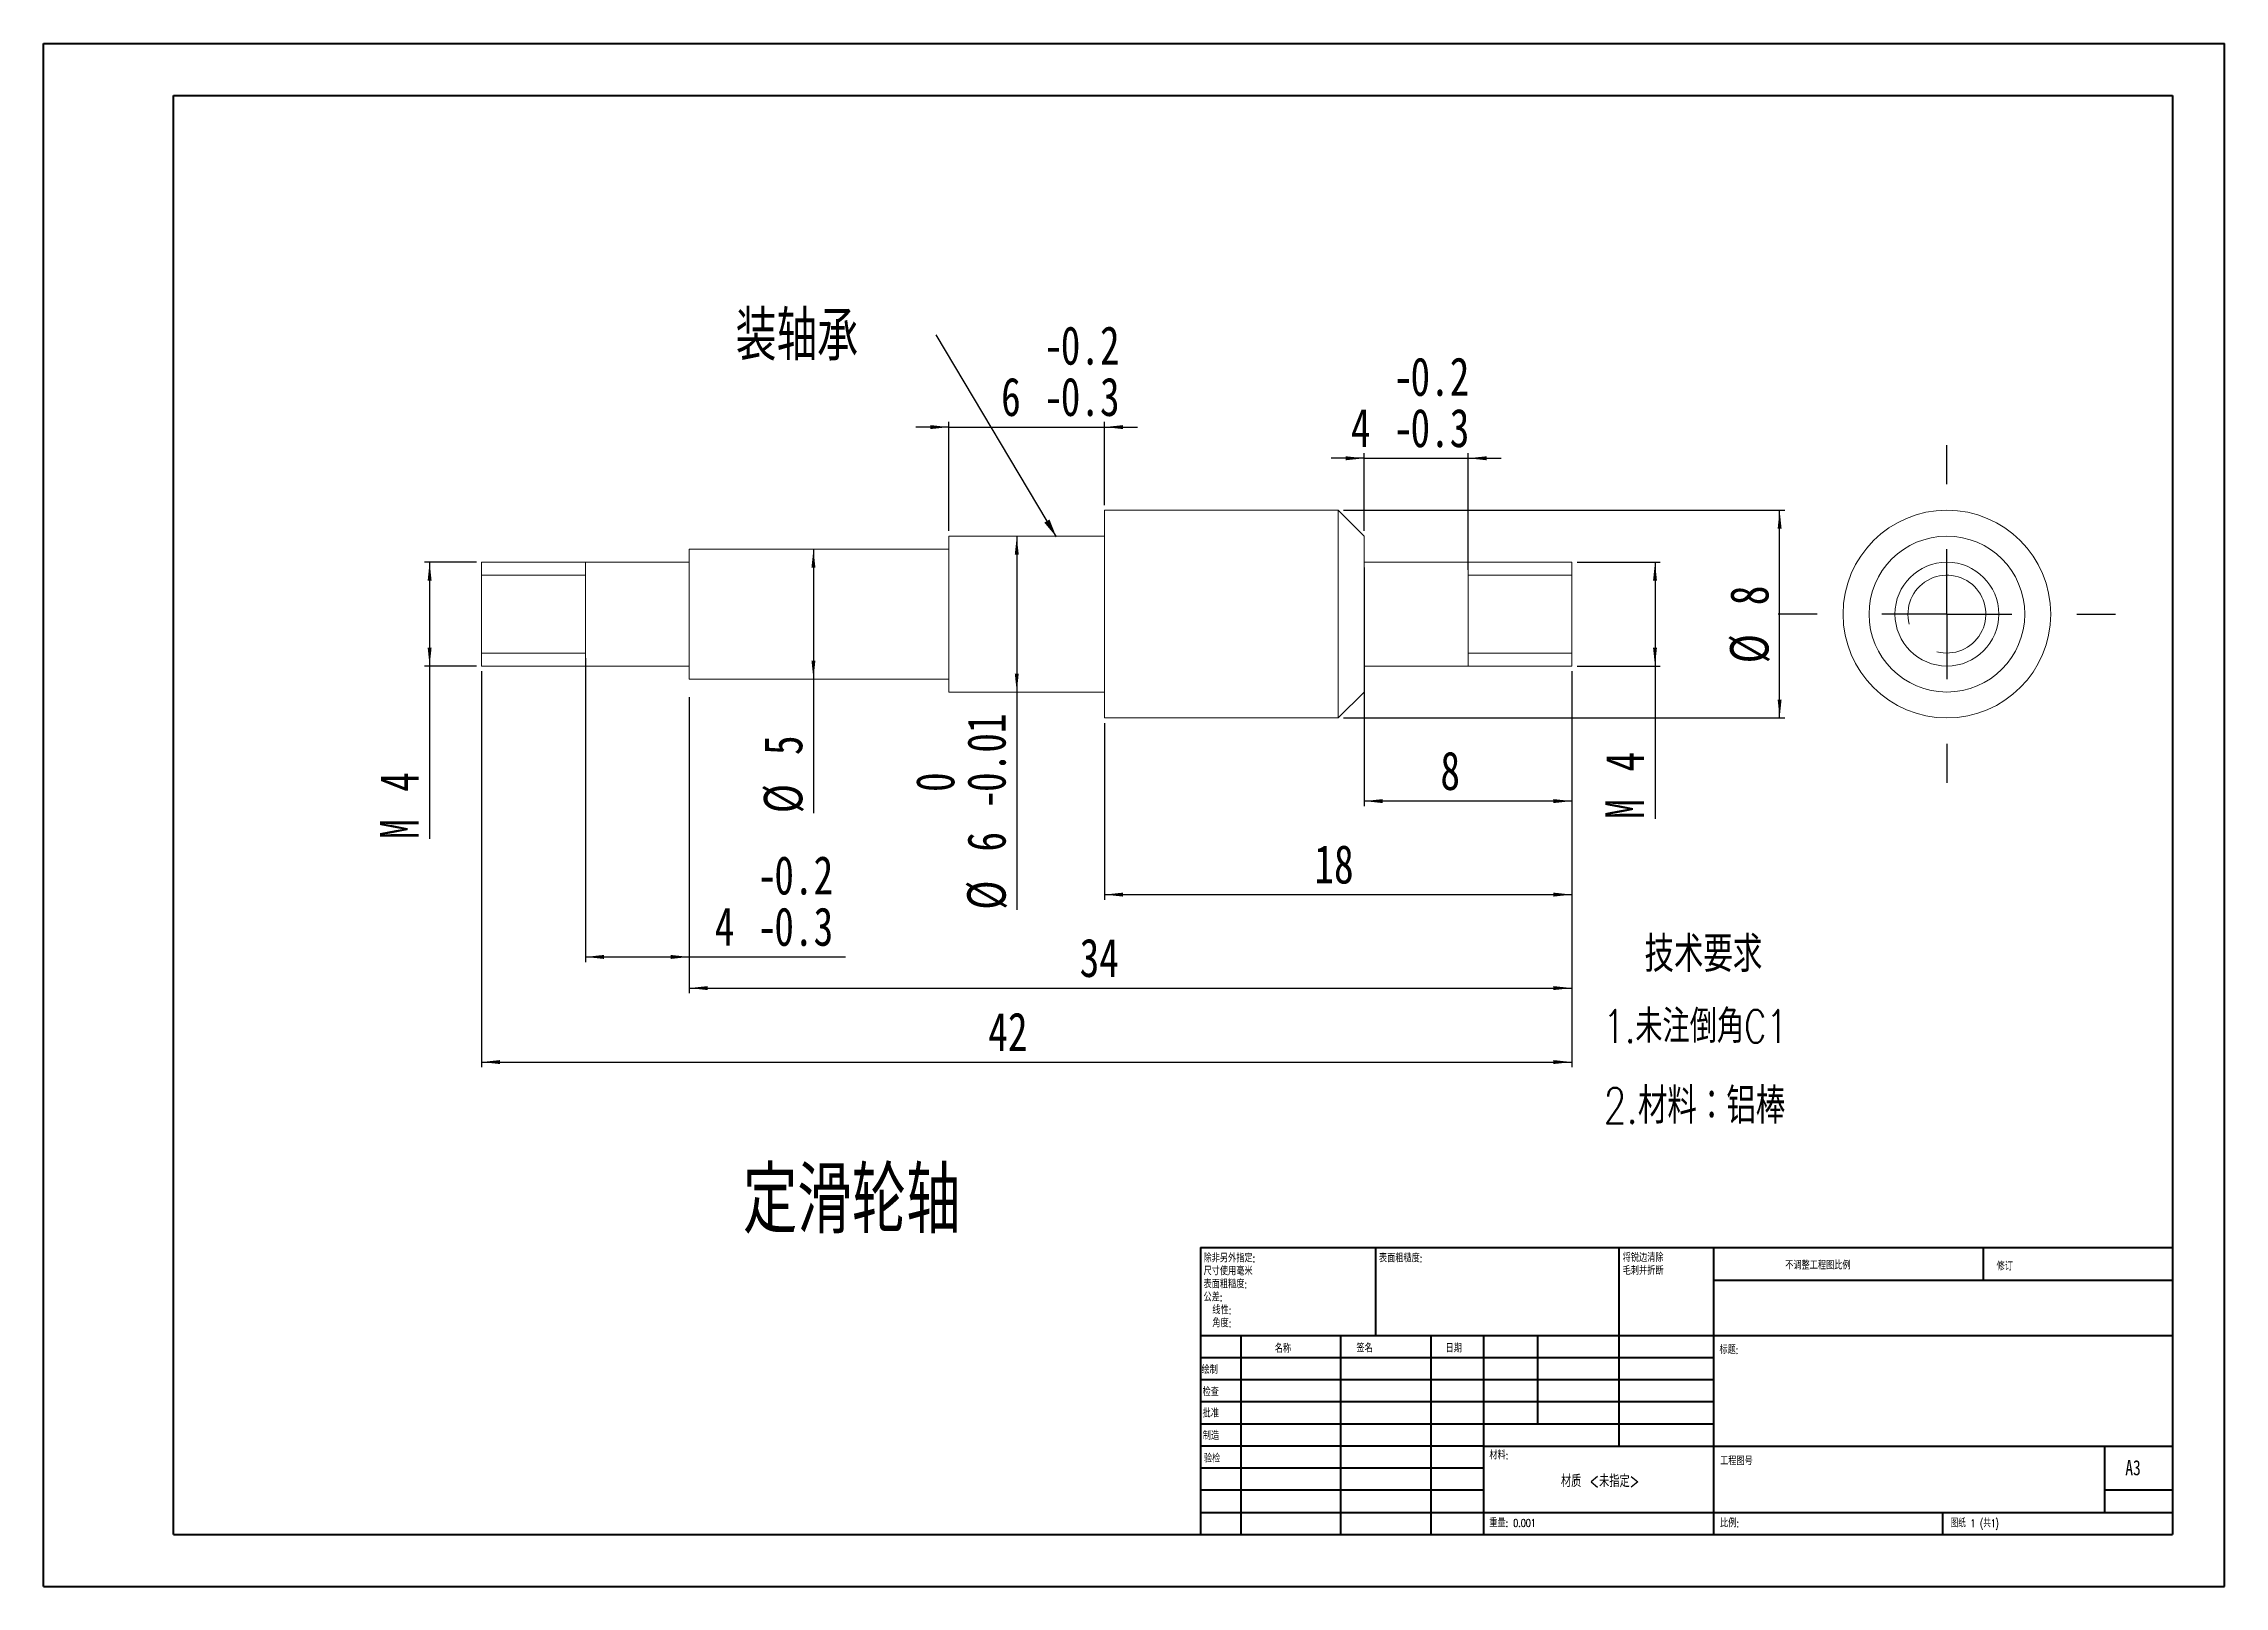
# Model space of a CAD drawing. Header units: millimetres. Extents: x 0 to 420, y 0 to 297.
import ezdxf

# ---------------------------------------------------------------- set-up
doc = ezdxf.new("R2010")
doc.units = ezdxf.units.MM
doc.layers.add('FORMAT', color=7, linetype='Continuous')
doc.styles.add('SLDTEXTSTYLE0', font='TXT', dxfattribs={"width": 0.75, "bigfont": 'bigfont'})
doc.styles.add('SLDTEXTSTYLE1', font='TXT', dxfattribs={"width": 0.75})
doc.styles.add('SLDTEXTSTYLE2', font='TXT', dxfattribs={"width": 0.694444, "bigfont": 'bigfont'})
doc.dimstyles.new('SLDDIMSTYLE0', dxfattribs={"dimtxt": 7.408333, "dimasz": 3.556, "dimexe": 0, "dimexo": 0.0625, "dimgap": 1.852083, "dimtad": 1, "dimdec": 6, "dimlfac": 0.2, "dimrnd": 1e-09, "dimzin": 12, "dimdsep": 46, "dimtxsty": 'SLDTEXTSTYLE1', "dimsah": 1, "dimcen": 0.09, "dimadec": 0, "dimazin": 3, "dimtfac": 1, "dimtofl": 0, "dimtmove": 0, "dimatfit": 3, "dimfxl": 0, "dimfrac": 2, "dimtolj": 1, "dimtzin": 12, "dimarcsym": 0})
doc.dimstyles.new('SLDDIMSTYLE1', dxfattribs={"dimtxt": 7.408333, "dimasz": 3.556, "dimexe": 0, "dimexo": 0.0625, "dimgap": 1.852083, "dimtad": 1, "dimdec": 6, "dimlfac": 0.2, "dimrnd": 1e-09, "dimzin": 12, "dimdsep": 46, "dimtxsty": 'SLDTEXTSTYLE1', "dimsah": 1, "dimcen": 0.09, "dimadec": 0, "dimazin": 3, "dimtol": 1, "dimtp": -0.2, "dimtm": 0.3, "dimtfac": 1, "dimtdec": 1, "dimtofl": 0, "dimtmove": 0, "dimatfit": 3, "dimfxl": 0, "dimfrac": 2, "dimtolj": 1, "dimarcsym": 0})
doc.dimstyles.new('SLDDIMSTYLE2', dxfattribs={"dimtxt": 7.408333, "dimasz": 3.556, "dimexe": 0, "dimexo": 0.0625, "dimgap": 1.852083, "dimtad": 1, "dimdec": 6, "dimlfac": 0.2, "dimrnd": 1e-09, "dimzin": 12, "dimdsep": 46, "dimtxsty": 'SLDTEXTSTYLE1', "dimsah": 1, "dimcen": 0.09, "dimadec": 0, "dimazin": 3, "dimtol": 1, "dimtp": -0.2, "dimtm": 0.3, "dimtfac": 1, "dimtdec": 1, "dimtmove": 0, "dimatfit": 0, "dimfxl": 0, "dimfrac": 2, "dimtolj": 1, "dimarcsym": 0})
doc.dimstyles.new('SLDDIMSTYLE3', dxfattribs={"dimtxt": 7.408333, "dimasz": 3.556, "dimexe": 0, "dimexo": 0.0625, "dimgap": 1.852083, "dimtad": 1, "dimdec": 6, "dimlfac": 0.2, "dimrnd": 1e-09, "dimzin": 12, "dimdsep": 46, "dimtxsty": 'SLDTEXTSTYLE1', "dimsah": 1, "dimcen": 0.09, "dimadec": 0, "dimazin": 3, "dimtol": 1, "dimtm": 0.012, "dimtfac": 1, "dimtofl": 0, "dimtmove": 0, "dimatfit": 3, "dimfxl": 0, "dimfrac": 2, "dimtolj": 1, "dimarcsym": 0})
doc.dimstyles.new('SLDDIMSTYLE4', dxfattribs={"dimtxt": 0.18, "dimasz": 3.556, "dimexe": 0, "dimexo": 0.0625, "dimgap": 0, "dimtad": 0, "dimtih": 1, "dimtoh": 1, "dimdec": 0, "dimrnd": 1e-09, "dimzin": 0, "dimdsep": 46, "dimtxsty": 'Standard', "dimsah": 1, "dimcen": 0.09, "dimadec": 0, "dimazin": 0, "dimtfac": 3.556, "dimtdec": 0, "dimtofl": 0, "dimtmove": 0, "dimatfit": 3, "dimfxl": 0, "dimfrac": 2, "dimtolj": 1, "dimtzin": 0, "dimarcsym": 0})

# ---------------------------------------------------------------- blocks, each defined once
blk = doc.blocks.new('SW_NOTE_0')
at = {"color": 0, "linetype": 'Continuous', "lineweight": 0, "char_height": 1.5, "attachment_point": 1, "style": 'SLDTEXTSTYLE0'}
for s, insert in [('\\M+18FAB锐边\\M+190B4\\M+18F9C', (0, 1.93)), ('\\M+196D1\\M+18E68\\M+19BF3\\M+190DC\\M+19266', (0, -0.57))]:
    blk.add_mtext(s, dxfattribs=dict(at, insert=insert))
blk = doc.blocks.new('SW_NOTE_1')
at = {"color": 0, "linetype": 'Continuous', "lineweight": 0, "char_height": 1.5, "attachment_point": 1, "style": 'SLDTEXTSTYLE0'}
for s, insert in [('\\M+18F9C\\M+194F1另\\M+18A4F\\M+18E77\\M+192E8:', (0, 1.93)), ('\\M+1955C\\M+196CA\\M+19165糙\\M+19378:', (0, -3.07)), ('\\M+18EDA\\M+190A1\\M+18E67\\M+19770\\M+19F7C\\M+195C4', (0, -0.57)), ('\\M+18CF6\\M+18DB7:', (0, -5.57)), ('线\\M+190AB:', (1.69, -8.07)), ('\\M+18A70\\M+19378:', (1.69, -10.57))]:
    blk.add_mtext(s, dxfattribs=dict(at, insert=insert))
blk = doc.blocks.new('_D')
at = {"layer": 'FORMAT'}
for p, q in [((295.42, 197.39), (311.42, 197.39)), ((310.42, 197.39), (310.42, 177.39)), ((295.42, 177.39), (311.42, 177.39)), ((310.42, 177.39), (310.42, 147.98))]:
    blk.add_line(p, q, dxfattribs=at)
for points in [[(310.42, 197.39), (310.04, 193.84), (310.8, 193.84)], [(310.42, 177.39), (310.8, 180.95), (310.04, 180.95)]]:
    blk.add_solid(points, dxfattribs=at)
at = {"layer": 'FORMAT', "char_height": 7.41, "attachment_point": 1, "rotation": 90, "style": 'SLDTEXTSTYLE1'}
for s, insert in [('4', (300.87, 157.06)), ('M', (300.87, 147.98))]:
    blk.add_mtext(s, dxfattribs=dict(at, insert=insert))
blk = doc.blocks.new('_D_1')
at = {"layer": 'FORMAT'}
for p, q in [((250.42, 207.39), (335.42, 207.39)), ((334.42, 167.39), (334.42, 207.39)), ((250.42, 167.39), (335.42, 167.39))]:
    blk.add_line(p, q, dxfattribs=at)
for points in [[(334.42, 207.39), (334.04, 203.84), (334.8, 203.84)], [(334.42, 167.39), (334.8, 170.95), (334.04, 170.95)]]:
    blk.add_solid(points, dxfattribs=at)
at = {"layer": 'FORMAT', "attachment_point": 1, "rotation": 90, "style": 'SLDTEXTSTYLE1'}
for s, insert, char_height in [('8', (324.87, 189.1), 7.41), ('%%c', (324.87, 177.92), 7.408)]:
    blk.add_mtext(s, dxfattribs=dict(at, insert=insert, char_height=char_height))
blk = doc.blocks.new('_D_2')
at = {"layer": 'FORMAT'}
for p, q in [((83.42, 197.39), (73.42, 197.39)), ((74.42, 197.39), (74.42, 177.39)), ((83.42, 177.39), (73.42, 177.39)), ((74.42, 177.39), (74.42, 144.11))]:
    blk.add_line(p, q, dxfattribs=at)
for points in [[(74.42, 197.39), (74.04, 193.84), (74.8, 193.84)], [(74.42, 177.39), (74.8, 180.95), (74.04, 180.95)]]:
    blk.add_solid(points, dxfattribs=at)
at = {"layer": 'FORMAT', "char_height": 7.41, "attachment_point": 1, "rotation": 90, "style": 'SLDTEXTSTYLE1'}
for s, insert in [('4', (64.87, 153.2)), ('M', (64.87, 144.11))]:
    blk.add_mtext(s, dxfattribs=dict(at, insert=insert))
blk = doc.blocks.new('_D_3')
at = {"layer": 'FORMAT'}
for p, q in [((254.42, 196.39), (254.42, 150.39)), ((294.42, 176.39), (294.42, 150.39)), ((294.42, 151.39), (254.42, 151.39))]:
    blk.add_line(p, q, dxfattribs=at)
for points in [[(254.42, 151.39), (257.98, 151.01), (257.98, 151.77)], [(294.42, 151.39), (290.87, 151.77), (290.87, 151.01)]]:
    blk.add_solid(points, dxfattribs=at)
at = {"layer": 'FORMAT', "insert": (269.09, 160.94), "char_height": 7.41, "attachment_point": 1, "style": 'SLDTEXTSTYLE1'}
blk.add_mtext('8', dxfattribs=at)
blk = doc.blocks.new('_D_4')
at = {"layer": 'FORMAT'}
for p, q in [((294.42, 176.39), (294.42, 132.39)), ((204.42, 166.39), (204.42, 132.39)), ((204.42, 133.39), (294.42, 133.39))]:
    blk.add_line(p, q, dxfattribs=at)
for points in [[(204.42, 133.39), (207.98, 133.01), (207.98, 133.77)], [(294.42, 133.39), (290.87, 133.77), (290.87, 133.01)]]:
    blk.add_solid(points, dxfattribs=at)
at = {"layer": 'FORMAT', "insert": (244.82, 142.94), "char_height": 7.408, "attachment_point": 1, "style": 'SLDTEXTSTYLE1'}
blk.add_mtext('18', dxfattribs=at)
blk = doc.blocks.new('_D_5')
at = {"layer": 'FORMAT'}
for p, q in [((294.42, 176.39), (294.42, 114.39)), ((124.42, 171.39), (124.42, 114.39)), ((124.42, 115.39), (294.42, 115.39))]:
    blk.add_line(p, q, dxfattribs=at)
for points in [[(124.42, 115.39), (127.98, 115.01), (127.98, 115.77)], [(294.42, 115.39), (290.87, 115.77), (290.87, 115.01)]]:
    blk.add_solid(points, dxfattribs=at)
at = {"layer": 'FORMAT', "insert": (199.62, 124.94), "char_height": 7.408, "attachment_point": 1, "style": 'SLDTEXTSTYLE1'}
blk.add_mtext('34', dxfattribs=at)
blk = doc.blocks.new('_D_6')
at = {"layer": 'FORMAT'}
for p, q in [((84.42, 176.39), (84.42, 100.15)), ((294.42, 176.39), (294.42, 100.15)), ((84.42, 101.15), (294.42, 101.15))]:
    blk.add_line(p, q, dxfattribs=at)
for points in [[(84.42, 101.15), (87.98, 100.77), (87.98, 101.53)], [(294.42, 101.15), (290.87, 101.53), (290.87, 100.77)]]:
    blk.add_solid(points, dxfattribs=at)
at = {"layer": 'FORMAT', "insert": (182.02, 110.7), "char_height": 7.408, "attachment_point": 1, "style": 'SLDTEXTSTYLE1'}
blk.add_mtext('42', dxfattribs=at)
blk = doc.blocks.new('_D_7')
at = {"layer": 'FORMAT'}
for p, q in [((104.42, 178.89), (104.42, 120.39)), ((124.42, 171.39), (124.42, 120.39)), ((104.42, 121.39), (124.42, 121.39)), ((124.42, 121.39), (154.49, 121.39))]:
    blk.add_line(p, q, dxfattribs=at)
for points in [[(104.42, 121.39), (107.98, 121.01), (107.98, 121.77)], [(124.42, 121.39), (120.87, 121.77), (120.87, 121.01)]]:
    blk.add_solid(points, dxfattribs=at)
at = {"layer": 'FORMAT', "attachment_point": 1, "style": 'SLDTEXTSTYLE1'}
for s, insert, char_height in [('0.2', (140.81, 140.82), 7.408), ('-', (137.53, 140.82), 7.41), ('4', (129.32, 130.94), 7.41), ('0.3', (140.81, 130.94), 7.408), ('-', (137.53, 130.94), 7.41)]:
    blk.add_mtext(s, dxfattribs=dict(at, insert=insert, char_height=char_height))
blk = doc.blocks.new('_D_8')
at = {"layer": 'FORMAT'}
for p, q in [((254.42, 217.39), (248.07, 217.39)), ((254.42, 203.39), (254.42, 218.39)), ((254.42, 217.39), (274.42, 217.39)), ((274.42, 195.89), (274.42, 218.39)), ((274.42, 217.39), (280.77, 217.39))]:
    blk.add_line(p, q, dxfattribs=at)
for points in [[(254.42, 217.39), (250.87, 217.77), (250.87, 217.01)], [(274.42, 217.39), (277.98, 217.01), (277.98, 217.77)]]:
    blk.add_solid(points, dxfattribs=at)
at = {"layer": 'FORMAT', "attachment_point": 1, "style": 'SLDTEXTSTYLE1'}
for s, insert, char_height in [('0.2', (263.33, 236.82), 7.408), ('-', (260.05, 236.82), 7.41), ('0.3', (263.33, 226.94), 7.408), ('4', (251.84, 226.94), 7.41), ('-', (260.05, 226.94), 7.41)]:
    blk.add_mtext(s, dxfattribs=dict(at, insert=insert, char_height=char_height))
blk = doc.blocks.new('_D_9')
at = {"layer": 'FORMAT'}
for p, q in [((187.5, 202.39), (187.5, 172.39)), ((187.5, 172.39), (187.5, 130.48))]:
    blk.add_line(p, q, dxfattribs=at)
for points in [[(187.5, 202.39), (187.12, 198.84), (187.88, 198.84)], [(187.5, 172.39), (187.88, 175.95), (187.12, 175.95)]]:
    blk.add_solid(points, dxfattribs=at)
at = {"layer": 'FORMAT', "attachment_point": 1, "rotation": 90, "style": 'SLDTEXTSTYLE1'}
for s, insert, char_height in [('0.01', (177.95, 153.15), 7.408), ('0', (168.07, 153.15), 7.41), ('-', (177.95, 149.87), 7.41), ('6', (177.95, 141.67), 7.41), ('%%c', (177.95, 130.48), 7.408)]:
    blk.add_mtext(s, dxfattribs=dict(at, insert=insert, char_height=char_height))
blk = doc.blocks.new('_D_10')
at = {"layer": 'FORMAT'}
for p, q in [((148.34, 199.89), (148.34, 174.89)), ((148.34, 174.89), (148.34, 149.06))]:
    blk.add_line(p, q, dxfattribs=at)
for points in [[(148.34, 199.89), (147.96, 196.34), (148.72, 196.34)], [(148.34, 174.89), (148.72, 178.45), (147.96, 178.45)]]:
    blk.add_solid(points, dxfattribs=at)
at = {"layer": 'FORMAT', "attachment_point": 1, "rotation": 90, "style": 'SLDTEXTSTYLE1'}
for s, insert, char_height in [('5', (138.79, 160.25), 7.41), ('%%c', (138.79, 149.06), 7.408)]:
    blk.add_mtext(s, dxfattribs=dict(at, insert=insert, char_height=char_height))
blk = doc.blocks.new('_D_11')
at = {"layer": 'FORMAT'}
for p, q in [((174.42, 223.39), (168.07, 223.39)), ((174.42, 203.39), (174.42, 224.39)), ((174.42, 223.39), (204.42, 223.39)), ((204.42, 208.39), (204.42, 224.39)), ((204.42, 223.39), (210.77, 223.39))]:
    blk.add_line(p, q, dxfattribs=at)
for points in [[(174.42, 223.39), (170.87, 223.77), (170.87, 223.01)], [(204.42, 223.39), (207.98, 223.01), (207.98, 223.77)]]:
    blk.add_solid(points, dxfattribs=at)
at = {"layer": 'FORMAT', "attachment_point": 1, "style": 'SLDTEXTSTYLE1'}
for s, insert, char_height in [('0.2', (195.97, 242.82), 7.408), ('-', (192.69, 242.82), 7.41), ('6', (184.49, 232.94), 7.41), ('0.3', (195.97, 232.94), 7.408), ('-', (192.69, 232.94), 7.41)]:
    blk.add_mtext(s, dxfattribs=dict(at, insert=insert, char_height=char_height))
blk = doc.blocks.new('SW_NOTE_2')
at = {"layer": 'FORMAT', "color": 0, "insert": (-38.59, 4.61), "char_height": 9.525, "attachment_point": 1, "style": 'SLDTEXTSTYLE0'}
blk.add_mtext('\\M+19195轴\\M+18FB3', dxfattribs=at)
blk = doc.blocks.new('SW_CENTERMARKSYMBOL_0')
at = {"layer": 'FORMAT', "color": 0}
for p, q in [((0, 25), (0, 32.5)), ((0, 0), (0, 12.5)), ((-25, 0), (-32.5, 0)), ((0, 0), (-12.5, 0)), ((0, 0), (0, -12.5)), ((0, 0), (12.5, 0)), ((25, 0), (32.5, 0)), ((0, -25), (0, -32.5))]:
    blk.add_line(p, q, dxfattribs=at)

msp = doc.modelspace()

# ---------------------------------------------------------------- linework, layer by layer
at = {"color": 7, "linetype": 'Continuous', "lineweight": 40}
for p, q in [((0.0788436, 0.2147802), (0.0788436, 297.2147802)), ((0.0788436, 297.2147802), (420.0788436, 297.2147802)), ((420.0788436, 0.2147802), (420.0788436, 297.2147802)), ((25.0788436, 10.2147802), (25.0788436, 287.2147802)), ((25.0788436, 287.2147802), (410.0788436, 287.2147802)), ((410.0788436, 287.2147802), (410.0788436, 10.2147802)), ((222.8788436, 65.4647802), (410.0788436, 65.4647802)), ((222.8788436, 65.4647802), (222.8788436, 10.2147802)), ((256.6788436, 48.4647802), (256.6788436, 65.4647802)), ((303.4788436, 65.4647802), (303.4788436, 27.2147802)), ((321.6788436, 65.4647802), (321.6788436, 10.2147802)), ((373.6788436, 59.0897802), (373.6788436, 65.4647802)), ((410.0788436, 59.0897802), (321.6788436, 59.0897802)), ((410.0788436, 48.4647802), (222.8788436, 48.4647802)), ((230.6788436, 48.4647802), (230.6788436, 10.2147802)), ((249.869796, 48.4647802), (249.869796, 10.2147802)), ((267.2777697, 48.4647802), (267.2777697, 10.2147802)), ((277.4788436, 10.2147802), (277.4788436, 48.4647802)), ((287.8788436, 31.4647802), (287.8788436, 48.4647802)), ((321.6788436, 44.2147802), (222.8788436, 44.2147802)), ((321.6788436, 39.9647802), (222.8788436, 39.9647802)), ((321.6788436, 35.7147802), (222.8788436, 35.7147802)), ((321.6788436, 31.4647802), (222.8788436, 31.4647802)), ((277.4788436, 27.2147802), (222.8788436, 27.2147802)), ((277.4788436, 27.2147802), (410.0788436, 27.2147802)), ((397.0788436, 14.4647802), (397.0788436, 27.2147802)), ((277.4788436, 22.9647082), (222.8788436, 22.9647082)), ((277.4788436, 18.7147802), (222.8788436, 18.7147802)), ((410.0788436, 18.7147802), (397.0788436, 18.7147802)), ((222.8788436, 14.4647802), (410.0788436, 14.4647802)), ((365.8788436, 10.2147802), (365.8788436, 14.4647802)), ((25.0788436, 10.2147802), (410.0788436, 10.2147802)), ((0.0788436, 0.2147802), (420.0788436, 0.2147802))]:
    msp.add_line(p, q, dxfattribs=at)
at = {"color": 7, "linetype": 'Continuous', "lineweight": 15}
for p, q in [((249.4226069, 207.392763), (204.4226083, 207.392763)), ((204.4226083, 187.3927621), (204.4226083, 207.392763)), ((254.4226071, 202.3927622), (249.4226069, 207.392763)), ((249.4226069, 187.3927621), (249.4226069, 207.392763)), ((204.4226083, 202.3927622), (174.4226033, 202.3927622)), ((174.4226033, 187.3927621), (174.4226033, 202.3927622)), ((254.4226071, 202.3927622), (254.4226071, 187.3927621)), ((174.4226033, 199.8927618), (124.4226045, 199.8927618)), ((124.4226045, 187.3927621), (124.4226045, 199.8927618)), ((124.4226045, 197.3927626), (84.4225979, 197.3927626)), ((84.4225979, 187.3927621), (84.4225979, 197.3927626)), ((294.422609, 197.3927626), (254.4226071, 197.3927626)), ((294.422609, 197.3927626), (294.422609, 177.3927616)), ((84.4225979, 177.3927616), (84.4225979, 187.3927621)), ((124.4226045, 174.8927624), (124.4226045, 187.3927621)), ((174.4226033, 172.392762), (174.4226033, 187.3927621)), ((204.4226083, 167.3927611), (204.4226083, 187.3927621)), ((249.4226069, 167.3927611), (249.4226069, 187.3927621)), ((254.4226071, 187.3927621), (254.4226071, 172.392762)), ((84.4225979, 177.3927616), (124.4226045, 177.3927616)), ((254.4226071, 177.3927616), (294.422609, 177.3927616)), ((124.4226045, 174.8927624), (174.4226033, 174.8927624)), ((174.4226033, 172.392762), (204.4226083, 172.392762)), ((249.4226069, 167.3927611), (254.4226071, 172.392762)), ((204.4226083, 167.3927611), (249.4226069, 167.3927611))]:
    msp.add_line(p, q, dxfattribs=at)
at = {"color": 7, "linetype": 'Continuous', "lineweight": 0}
for p, q in [((84.4226071, 194.8927621), (104.4226071, 194.8927621)), ((104.4226071, 177.3927621), (104.4226071, 197.3927621)), ((274.4226071, 197.3927621), (274.4226071, 177.3927621)), ((294.4226071, 194.8927621), (274.4226071, 194.8927621)), ((84.4226071, 179.8927621), (104.4226071, 179.8927621)), ((294.4226071, 179.8927621), (274.4226071, 179.8927621))]:
    msp.add_line(p, q, dxfattribs=at)
at = {"color": 7, "linetype": 'Continuous', "lineweight": 15}
for radius in [20, 15, 10]:
    msp.add_circle((366.6374902, 187.3927621), radius, dxfattribs=at)
at = {"color": 7, "linetype": 'Continuous', "lineweight": 0}
msp.add_arc((366.6374902, 187.3927621), 7.5, 255, 195, dxfattribs=at)

# ---------------------------------------------------------------- block references
for name, p in [('SW_NOTE_1', (223.4725123, 62.20215)), ('SW_NOTE_0', (304.1880593, 62.2842698))]:
    msp.add_blockref(name, p, dxfattribs=at)
at = {"layer": 'FORMAT'}
for name, p in [('SW_NOTE_2', (171.9492754, 241.1594203)), ('SW_CENTERMARKSYMBOL_0', (366.6374902, 187.3927621))]:
    msp.add_blockref(name, p, dxfattribs=at)

# ---------------------------------------------------------------- texts
at = {"color": 7, "linetype": 'Continuous', "lineweight": 0}
for s, insert, char_height, attachment_point, style in [('2.\\M+18DDE\\M+197BF\\M+18146铝\\M+1965F', (300.5044994, 96.1841298), 6.879166667, 1, 'SLDTEXTSTYLE0'), ('\\M+1955C\\M+196CA\\M+19165糙\\M+19378:', (257.2501357, 64.1340522), 1.5, 1, 'SLDTEXTSTYLE0'), ('\\M+19573调\\M+190AE\\M+18D48\\M+192F6图\\M+194E4\\M+197E1', (335.4934841, 62.7477737), 1.5, 1, 'SLDTEXTSTYLE0'), ('\\M+18F43订', (376.2064253, 62.5496888), 1.5, 1, 'SLDTEXTSTYLE0'), ('\\M+196BC\\M+18FCC', (237.2010828, 46.7162628), 1.5, 1, 'SLDTEXTSTYLE0'), ('签\\M+196BC', (252.9124311, 46.7765365), 1.5, 1, 'SLDTEXTSTYLE0'), ('\\M+193FA\\M+18AFA', (270.0935455, 46.7909594), 1.5, 1, 'SLDTEXTSTYLE0'), ('标题:', (322.8350305, 46.4931144), 1.5, 1, 'SLDTEXTSTYLE0'), ('绘\\M+190A7', (223.0909928, 42.644495), 1.5, 1, 'SLDTEXTSTYLE0'), ('检查', (223.2893124, 38.3691873), 1.5, 1, 'SLDTEXTSTYLE0'), ('\\M+194E1\\M+18F79', (223.280566, 34.2790762), 1.5, 1, 'SLDTEXTSTYLE0'), ('\\M+190A7\\M+191A2', (223.3340301, 29.9484848), 1.5, 1, 'SLDTEXTSTYLE0'), ('验检', (223.5478864, 25.5644294), 1.5, 1, 'SLDTEXTSTYLE0'), ('\\M+18DDE\\M+197BF:', (278.5247059, 26.2008364), 1.5, 1, 'SLDTEXTSTYLE0'), ('\\M+18D48\\M+192F6图\\M+18D86', (322.9528097, 25.083418), 1.5, 1, 'SLDTEXTSTYLE0'), ('\\M+18DDE质 <\\M+196A2\\M+18E77\\M+192E8>', (299.8453409, 21.700346), 2.38125, 2, 'SLDTEXTSTYLE0'), ('A3', (400.9998284, 24.5152247), 2.91041667, 1, 'SLDTEXTSTYLE1'), ('\\M+18F64\\M+197CA: 0.001', (278.4966547, 13.1640921), 1.4986, 1, 'SLDTEXTSTYLE0'), ('\\M+194E4\\M+197E1:', (322.9528097, 13.1148674), 1.5, 1, 'SLDTEXTSTYLE0'), ('图纸 1 (\\M+18BA41)', (367.357138, 13.1148674), 1.5, 1, 'SLDTEXTSTYLE2')]:
    msp.add_mtext(s, dxfattribs=dict(at, insert=insert, char_height=char_height, attachment_point=attachment_point, style=style))
at = {"layer": 'FORMAT', "attachment_point": 1, "style": 'SLDTEXTSTYLE0'}
for s, insert, char_height in [('\\M+18B5A术\\M+19776\\M+18B81', (308.3949604, 125.377796), 6.879166667), ('1.\\M+196A2\\M+1928D\\M+1937C\\M+18A70C1', (300.5044994, 111.2125651), 6.35), ('\\M+192E8\\M+18A8A轮轴', (134.7746846, 80.8934664), 12.7)]:
    msp.add_mtext(s, dxfattribs=dict(at, insert=insert, char_height=char_height))

# ---------------------------------------------------------------- dimensions: what is measured, and where the dimension line sits
at = {"layer": 'FORMAT'}
for base, p1, p2, dimstyle, picture, middle in [((204.4226071, 223.3927621), (174.4226071, 202.3927621), (204.4226071, 207.3927621), 'SLDDIMSTYLE2', '_D_11', (197.0677741, 223.3927621)), ((274.4226071, 217.3927621), (254.4226071, 202.3927621), (274.4226071, 194.8927621), 'SLDDIMSTYLE2', '_D_8', (264.4226071, 217.3927621)), ((254.4226071, 151.3927621), (294.4226071, 177.3927621), (254.4226071, 197.3927621), 'SLDDIMSTYLE0', '_D_3', (271.8298949, 151.3927621)), ((294.4226071, 101.1525903), (84.4226071, 177.3927621), (294.4226071, 177.3927621), 'SLDDIMSTYLE0', '_D_6', (187.4982596, 101.1525903)), ((124.4226071, 121.3927621), (104.4226071, 179.8927621), (124.4226071, 172.3927621), 'SLDDIMSTYLE1', '_D_7', (141.9052766, 121.3927621)), ((294.4226071, 133.3927621), (204.4226071, 167.3927621), (294.4226071, 177.3927621), 'SLDDIMSTYLE0', '_D_4', (250.2898066, 133.3927621))]:
    dim = msp.add_linear_dim(base=base, p1=p1, p2=p2, dimstyle=dimstyle, dxfattribs=at)
    dim.commit()
    dim.dimension.update_dxf_attribs({"geometry": picture, "text_midpoint": middle, "dimtype": 160})
for base, p1, p2, text, dimstyle, picture, middle in [((334.4226071, 207.3927621), (249.4226071, 167.3927621), (249.4226071, 207.3927621), '%%c<>', 'SLDDIMSTYLE0', '_D_1', (334.4226071, 186.2444473)), ((187.4982596, 172.3927621), (174.4226071, 202.3927621), (174.4226071, 172.3927621), '%%c<>', 'SLDDIMSTYLE3', '_D_9', (187.4982596, 151.3927621)), ((148.3373185, 174.8927621), (124.4226071, 199.8927621), (124.4226071, 174.8927621), '%%c<>', 'SLDDIMSTYLE0', '_D_10', (148.3373185, 157.3927621)), ((74.4226071, 177.3927621), (84.4226071, 197.3927621), (84.4226071, 177.3927621), 'M<>', 'SLDDIMSTYLE0', '_D_2', (74.4226071, 151.3927621)), ((310.4226071, 177.3927621), (294.4226071, 197.3927621), (294.4226071, 177.3927621), 'M<>', 'SLDDIMSTYLE0', '_D', (310.4226071, 155.257048))]:
    dim = msp.add_linear_dim(base=base, p1=p1, p2=p2, angle=90, text=text, dimstyle=dimstyle, dxfattribs=at)
    dim.commit()
    dim.dimension.update_dxf_attribs({"geometry": picture, "text_midpoint": middle, "dimtype": 160})
dim = msp.add_linear_dim(base=(294.4226071, 115.3927621), p1=(124.4226071, 172.3927621), p2=(294.4226071, 177.3927621), angle=0, dimstyle='SLDDIMSTYLE0', dxfattribs=at)
dim.commit()
dim.dimension.update_dxf_attribs({"geometry": '_D_5', "text_midpoint": (205.0928252, 115.3927621), "dimtype": 160})

# ---------------------------------------------------------------- leaders
msp.add_leader([(195.1268926, 202.2451766), (171.9492754, 241.1594203)], dimstyle='SLDDIMSTYLE4', dxfattribs=at)

doc.saveas('drawing.dxf')
